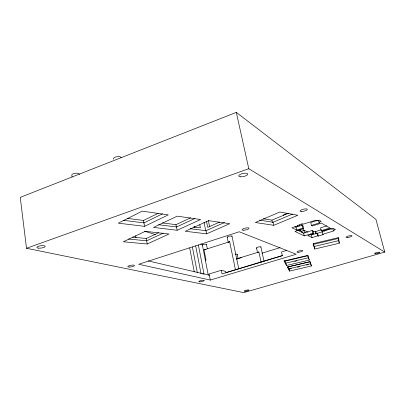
<?xml version="1.0" encoding="UTF-8"?>
<svg xmlns="http://www.w3.org/2000/svg" width="405" height="405" viewBox="0 0 405 405"><rect width="100%" height="100%" fill="white"/><g stroke="black" fill="none" stroke-linecap="round" stroke-linejoin="round"><path stroke-width="0.61" d="M127.261 218.366L143.497 220.472L158.137 213.298M123.328 220.285L143.937 222.882L162.567 213.81M144.534 226.339L168.303 214.883L142.236 211.137L118.285 223.17L144.534 226.339L143.937 222.882M132.607 237.107L146.23 238.499L158.623 232.723M162.415 222.922L175.917 224.669L190.674 217.794M163.245 233.133L146.65 240.808L128.451 239.011M158.502 224.714L176.524 226.982L194.795 218.528M147.202 244.002L168.986 234.009L145.289 231.326L123.343 241.76L147.202 244.002L146.23 238.499M177.137 230.273L200.596 219.515L177.198 216.159L153.505 227.423L177.137 230.273L176.524 226.982M219.621 222.072L207.714 227.377L206.484 221.206M190.127 228.693L206.013 230.693L224.446 222.532M206.631 233.832L229.726 223.697L208.605 220.664L185.242 231.25L206.631 233.832L206.013 230.693M263.28 218.751L271.942 220.153L288.522 213.146M259.554 220.138L273.031 222.269L292.531 214.083M273.719 225.307L297.857 215.252L279.86 212.012L255.342 222.502L273.719 225.307L273.031 222.269M236.323 112.387L20.25 197.367L26.507 248.27L243.704 292.613L384.75 252.077L375.936 219.383L236.323 112.387L248.786 168.698L384.75 252.077M26.507 248.27L248.786 168.698M287.515 213.47L284.649 214.402A2.222 0.602 -13.1 0 0 283.409 215.465M205.507 260.354A2.45 0.567 -11.2 0 1 206.023 260.172L204.014 249.89L229.645 241.704L235.432 269.669M294.891 226.648L295.944 227.175L302.019 225.256L303.046 225.787L303.735 228.673L294.926 231.432L304.231 235.902L312.761 233.265L313.708 233.746L313.035 230.971L312.088 230.48L303.568 233.128L297.538 230.172M318.153 220.163L310.741 222.507L311.445 225.413L312.437 225.944L321.418 223.13L329.893 227.964L321.195 230.658L320.507 227.863L326.875 225.879M318.482 220.335L318.912 222.092L321.236 221.363L319.125 220.143L316.781 220.882L315.652 220.239L303.431 224.102L302.864 223.803L297.493 225.499L298.07 225.798L291.894 227.747L296.627 230.06L302.707 228.152L303.735 228.673M311.445 225.413L320.016 222.72L318.912 222.092M298.93 229.848L301.755 231.24L304.398 230.415L308.013 232.232M312.999 231.949L315.287 231.24L315.784 231.498L321.474 229.731M313.708 233.746L307.856 235.553L312.032 237.598L317.803 235.826L318.295 236.074L323.286 234.541L322.805 234.287L322.132 231.554L331.71 228.597M310.331 234.348L311.379 234.875L322.613 231.812L322.132 231.554M236.328 258.957L258.891 252.001L261.139 262.313M238.52 258.527L241.248 257.686A1.838 0.415 -11.9 0 1 241.699 257.565M332.809 228.582L333.224 230.237L335.426 229.564L333.563 228.486L331.346 229.169L330.353 228.602L322.112 231.149L321.195 230.658M322.805 234.287L334.196 230.789L333.224 230.237M261.989 253.181L280.103 247.617M282.427 255.504L225.848 272.595L225.605 271.391L221.307 270.287L209.107 273.998L210.296 280.068L296.222 254.254L239.218 231.771L138.733 264.268L210.296 280.068M286.775 250.371L281.516 251.971L282.371 255.732L222.046 273.947L221.307 270.287M313.131 244.468L338.595 238.383M313.242 243.471L314.153 246.503L338.646 240.656L338.266 237.811M314.766 249.045L339.289 243.202L338.555 237.598L313.146 243.678L314.766 249.045L314.153 246.503M284.523 261.271L308.043 255.687M284.533 260.587L285.91 263.098L308.676 257.702L309.243 260.096L286.451 265.493L283.991 261.043L307.542 255.449L309.243 260.096M294.724 261.362L296.536 260.931M287.722 267.022L310.144 261.721M287.894 266.728L289.028 268.798L310.837 263.655L310.25 262.03M288.851 269.163L291.276 268.591M297.341 267.163L299.771 266.591M306.443 265.017L308.261 264.587M311.384 265.953L309.83 261.701L287.302 267.027L289.555 271.097L311.384 265.953L310.974 264.227M193.656 226.967L200.384 227.838L199.776 224.734M148.159 260.886L209.344 275.208M144.625 231.27L155.444 234.566M200.693 244.023L202.298 244.529L208.241 274.949A2.111 0.446 -11.2 0 1 208.469 275.137M121.12 157.616L120.918 157.251A3.863 1.504 -8.1 0 0 118.954 156.624L117.997 156.613A3.863 1.504 -8.1 0 0 113.527 158.375L113.486 158.78A3.863 1.504 -8.1 0 0 113.699 159.14M307.815 255.342L308.458 257.114M338.646 240.656L339.289 243.202M324.243 230.222L324.511 231.311M317.626 233.351L318.295 236.074M317.135 233.093L317.803 235.826M315.784 231.498L316.31 233.665M315.287 231.24L315.951 233.953M312.088 230.48L312.761 233.265M311.379 234.875L312.032 237.598M304.398 230.415L305.056 233.179M301.806 223.585L302.388 226.03M302.97 228.476L303.553 230.921M302.019 225.256L302.707 228.152M303.568 233.128L304.231 235.902M301.755 231.24L302.15 232.895M299.219 224.714L299.508 225.929M300.373 229.569L300.662 230.784M295.944 227.175L296.627 230.06M289.028 268.798L289.555 271.097M285.91 263.098L286.451 265.493M271.942 220.153L272.489 222.568M260.881 246.934L263.994 261.134M256.527 247.981L257.448 252.229M237.208 254.289L238.084 258.491M231.979 236.186L238.763 268.758M227.18 237.183L228.273 242.494M208.317 220.219L209.542 226.355M204.054 222.34L205.76 230.971M206.489 244.569L207.294 248.645M198.384 245.025L203.988 273.957A2.136 0.456 -11.1 0 0 202.748 273.957M194.658 226.451L194.896 227.686M195.686 245.926L201.027 273.679M192.395 246.989L197.336 272.854M189.682 247.895L194.248 271.952M175.917 224.669L176.322 226.846M143.497 220.472L143.891 222.76M135.67 235.75L135.984 237.608M72.085 177.086L71.801 174.849A3.812 1.412 -6.8 0 1 76.039 173.173L77.001 173.173A3.812 1.412 -6.8 0 1 79.319 174.428M202.298 244.529A2.086 0.532 -11.1 0 1 202.222 245.086M227.418 237.472A2.47 0.638 -11.7 0 1 229.463 236.14A2.47 0.638 -11.7 0 1 231.878 236.54M256.978 248.149A2.248 0.532 -12.3 0 1 257.059 247.435A2.248 0.532 -12.3 0 1 259.863 246.756A2.248 0.532 -12.3 0 1 260.744 247.242M235.249 254.244A2.217 0.516 -11.8 0 1 237.112 254.578M202.47 244.817A2.435 0.618 -11.1 0 1 205.381 244.215A2.435 0.618 -11.1 0 1 206.383 244.752M257.712 252.533A2.253 0.516 -12.3 0 1 258.891 252.001M228.405 242.306A2.476 0.623 -11.7 0 1 229.645 241.704M204.014 249.89A2.44 0.602 -11.2 0 1 205.846 249.51M236.809 258.972A2.222 0.501 -11.8 0 1 237.735 258.942M375.415 253.034L374.995 253.236A2.668 0.501 -14 0 0 376.923 253.55A2.668 0.501 -14 0 0 379.662 252.219A2.668 0.501 -14 0 0 375.415 253.034M38.602 248.149A4.242 1.174 -7.2 0 0 45.198 246.513A4.242 1.174 -7.2 0 0 39.214 246.043A4.242 1.174 -7.2 0 0 38.602 248.149M129.478 267.052A3.402 0.82 -9.6 0 0 134.5 265.523A3.402 0.82 -9.6 0 0 129.448 265.619A3.402 0.82 -9.6 0 0 129.478 267.052M199.837 281.809A2.805 0.577 -11.1 0 0 204.262 280.594A2.805 0.577 -11.1 0 0 200.5 280.68A2.805 0.577 -11.1 0 0 199.837 281.809M240.621 176.813A4.612 1.564 -12.4 0 0 247.754 174.292A4.612 1.564 -12.4 0 0 241.41 173.902A4.612 1.564 -12.4 0 0 240.621 176.813M301.335 211.501A3.731 1.012 -13.5 0 0 307.279 209.587A3.731 1.012 -13.5 0 0 302.505 209.471A3.731 1.012 -13.5 0 0 301.335 211.501M347.556 237.522A3.088 0.678 -13.9 0 0 352.026 235.857A3.088 0.678 -13.9 0 0 347.5 236.328A3.088 0.678 -13.9 0 0 347.556 237.522M245.172 291.251A2.44 0.44 -11.9 0 0 248.953 290.167A2.44 0.44 -11.9 0 0 245.602 290.39A2.44 0.44 -11.9 0 0 245.172 291.251M243.476 230.217A3.594 0.952 -12.1 0 0 249.045 228.425A3.594 0.952 -12.1 0 0 244.109 228.42A3.594 0.952 -12.1 0 0 243.476 230.217M298.014 252.295A2.972 0.643 -13 0 0 302.743 250.872A2.972 0.643 -13 0 0 298.92 250.973A2.972 0.643 -13 0 0 298.014 252.295"/></g></svg>
